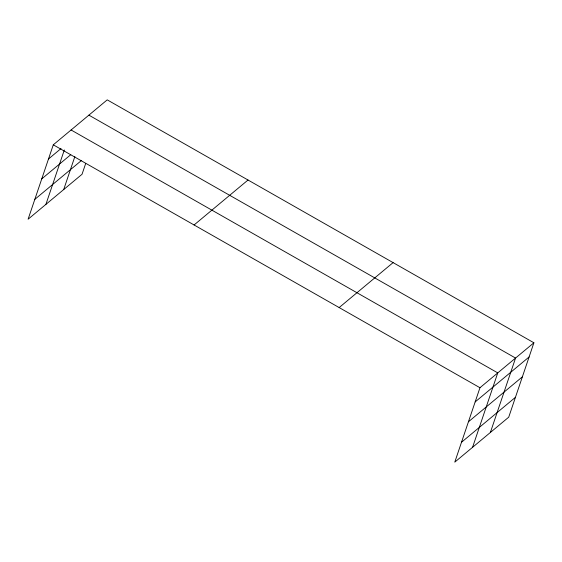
<?xml version="1.0" encoding="UTF-8"?>
<svg xmlns="http://www.w3.org/2000/svg" width="562" height="562" viewBox="0 0 562 562"><rect width="100%" height="100%" fill="white"/><g stroke="black" fill="none" stroke-linecap="round" stroke-linejoin="round"><path stroke-width="0.84" d="M533.9 342.778L479.962 387.731L454.777 462.14L508.715 417.18L533.9 342.778L107.223 99.86L53.285 144.82L28.1 219.222L82.038 174.269L85.684 163.5M45.901 204.385L64.321 149.963M63.703 189.556L74.858 156.573M472.579 447.303L497.763 372.894L71.086 129.984M490.373 432.466L515.558 358.064L88.887 115.147M48.487 158.997L61.012 148.558M41.757 178.871L70.763 154.698M34.83 199.348L81.56 160.402M194.087 224.976L248.025 180.023M339.16 307.569L393.098 262.616M475.164 401.914L529.102 356.961M468.434 421.788L522.372 376.835M461.5 442.266L515.445 397.313M53.285 144.82L479.962 387.731"/></g></svg>
